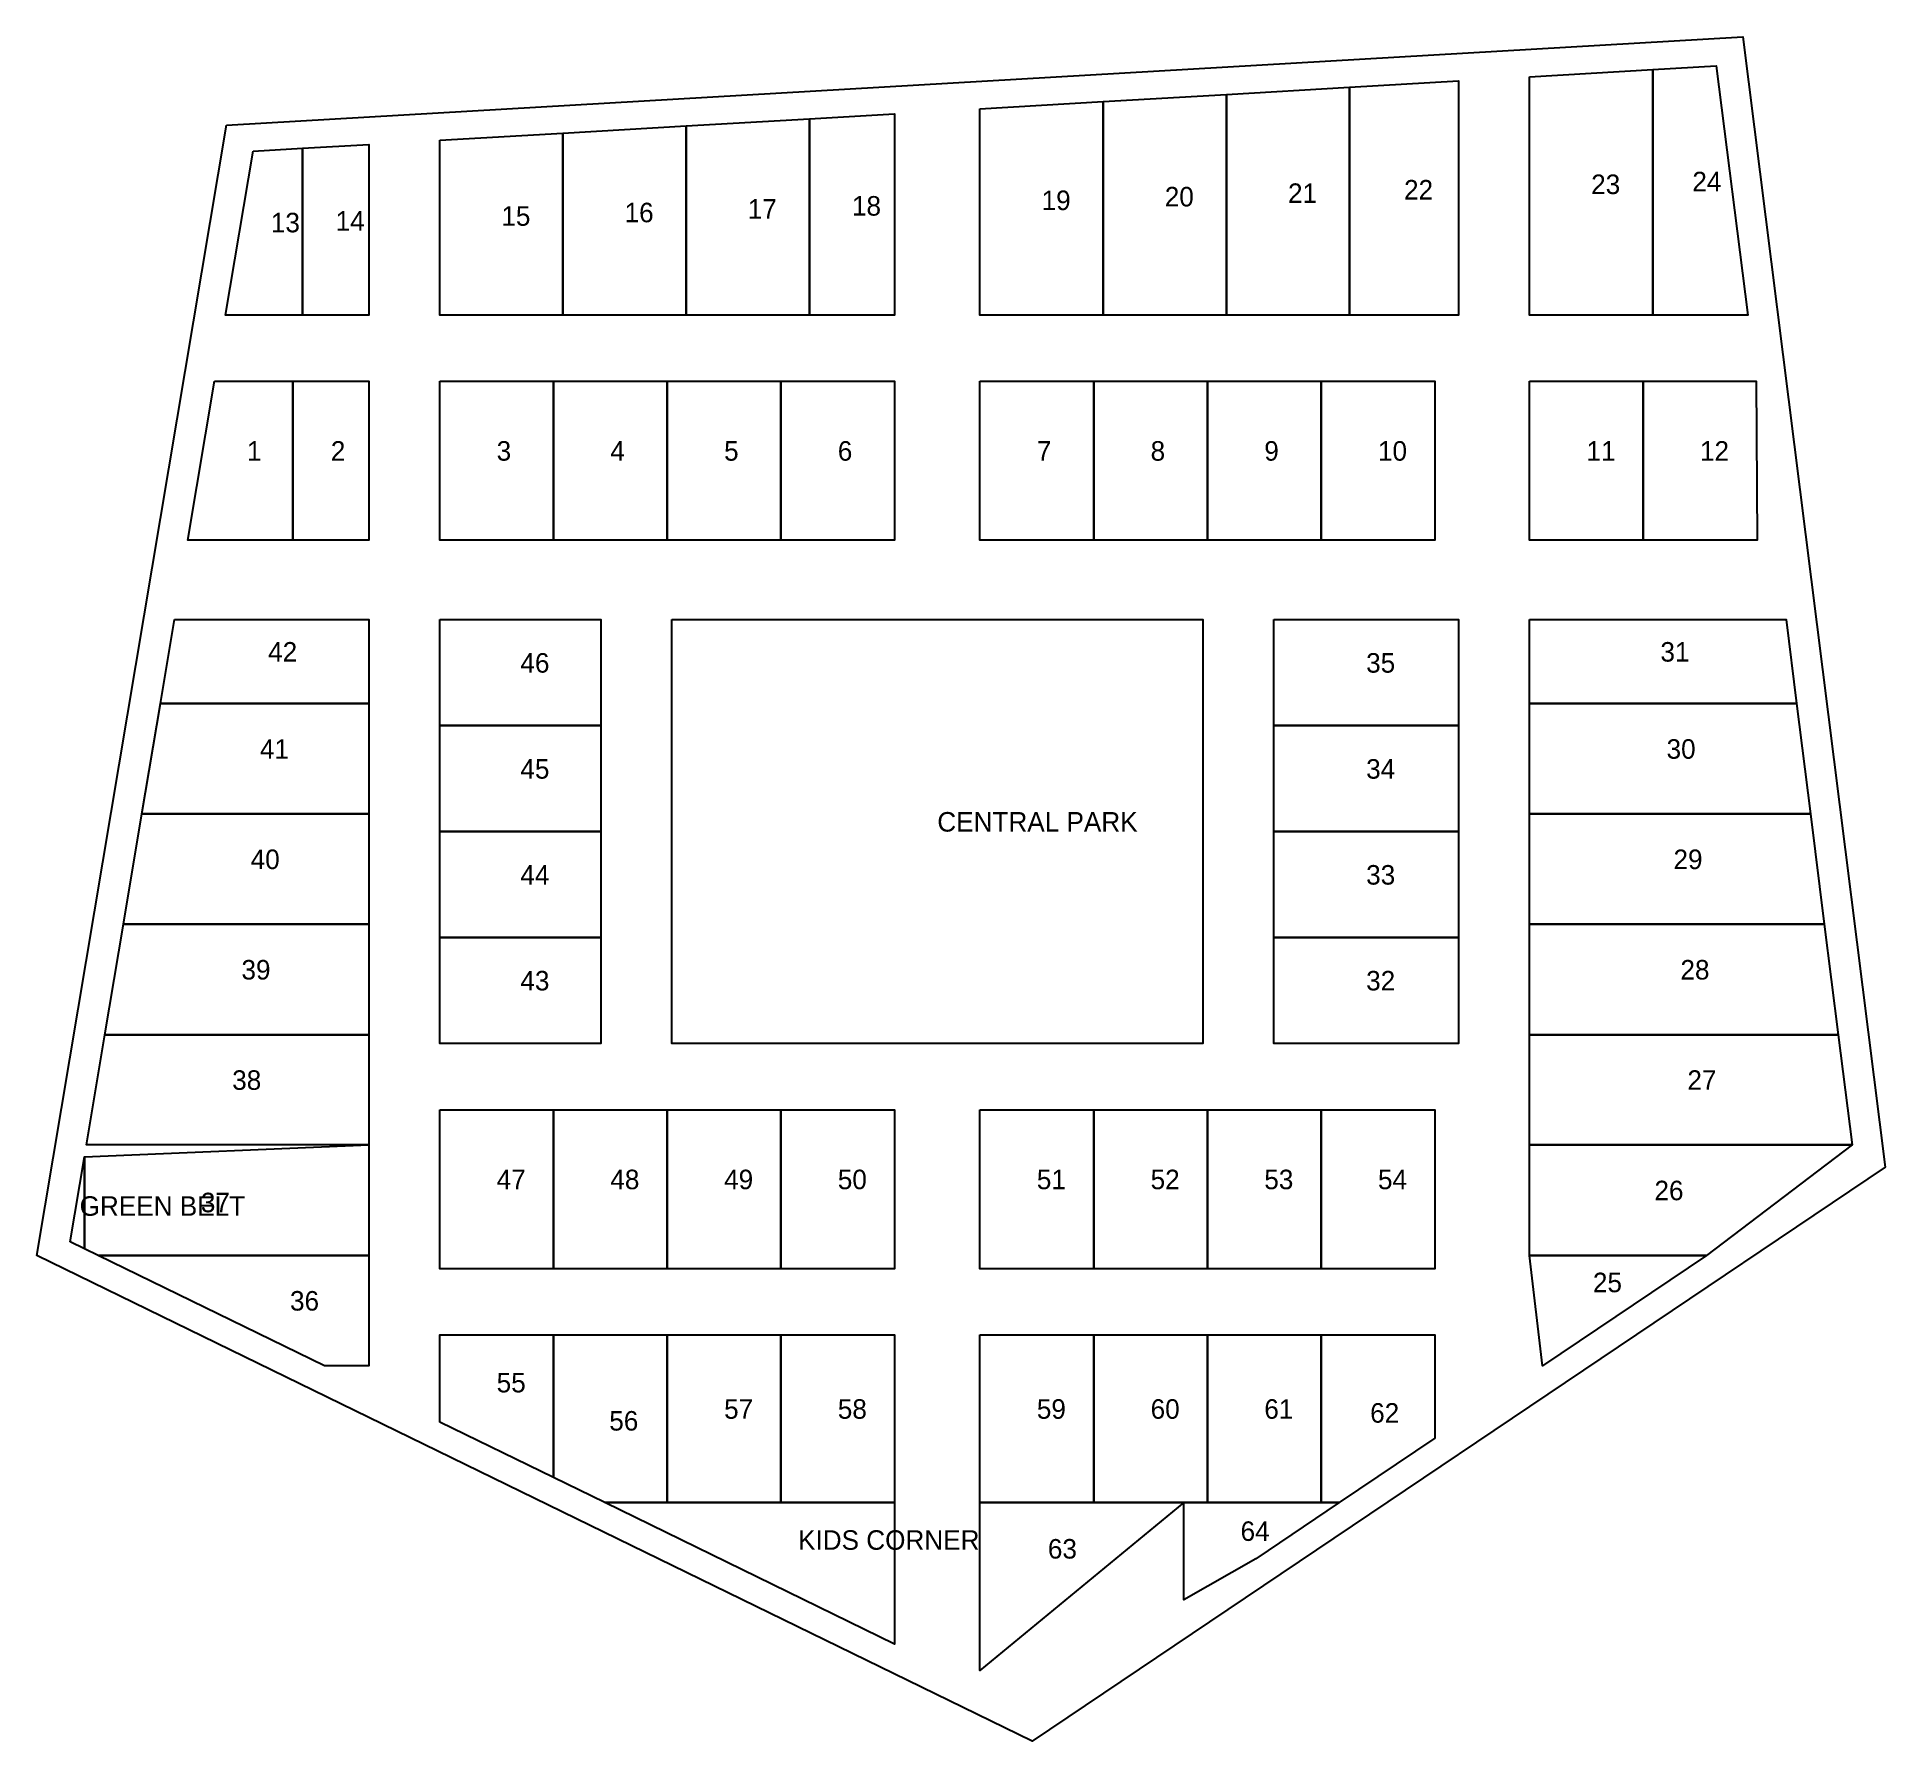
# Model space of a CAD drawing. Header units: metres. Extents: x 73.10418 to 73.10607, y 22.21865 to 22.2204.
import ezdxf

# ---------------------------------------------------------------- set-up
doc = ezdxf.new("R2010")
doc.units = ezdxf.units.M
for name, color, linetype in [('BOUNDARY', 7, 'Continuous'), ('GREEN', 7, 'Continuous'), ('PLOTS', 7, 'Continuous'), ('TEXT', 7, 'Continuous')]:
    doc.layers.add(name, color=color, linetype=linetype)

msp = doc.modelspace()

# ---------------------------------------------------------------- linework, layer by layer
at = {"layer": 'BOUNDARY'}
msp.add_lwpolyline([(73.1043722, 22.2203054), (73.1059248, 22.2203958), (73.1060704, 22.2192383), (73.105197, 22.2186504), (73.1041781, 22.2191478)], close=True, dxfattribs=at)
at = {"layer": 'GREEN'}
for points in [[(73.1048283, 22.219799), (73.1053717, 22.219799), (73.1053717, 22.2193649), (73.1048283, 22.2193649)], [(73.1042121, 22.2191618), (73.1042267, 22.2192487), (73.1042267, 22.2191547)], [(73.1047595, 22.2188946), (73.1050563, 22.2188946), (73.1050563, 22.2187497)]]:
    msp.add_lwpolyline(points, close=True, dxfattribs=at)
at = {"layer": 'PLOTS'}
for points in [[(73.1057065, 22.2203551), (73.1058326, 22.2203624), (73.1058326, 22.220111), (73.1057065, 22.220111)], [(73.1058326, 22.2203624), (73.1058976, 22.2203662), (73.1059298, 22.220111), (73.1058326, 22.220111)], [(73.1052698, 22.2203296), (73.105396, 22.220337), (73.105396, 22.220111), (73.1052698, 22.220111)], [(73.105396, 22.220337), (73.1055221, 22.2203443), (73.1055221, 22.220111), (73.105396, 22.220111)], [(73.1055221, 22.2203443), (73.1056337, 22.2203508), (73.1056337, 22.220111), (73.1055221, 22.220111)], [(73.104969, 22.2203121), (73.1050563, 22.2203172), (73.1050563, 22.220111), (73.104969, 22.220111)], [(73.1051437, 22.2203222), (73.1052698, 22.2203296), (73.1052698, 22.220111), (73.1051437, 22.220111)], [(73.1045906, 22.22029), (73.1047167, 22.2202974), (73.1047167, 22.220111), (73.1045906, 22.220111)], [(73.1047167, 22.2202974), (73.1048429, 22.2203047), (73.1048429, 22.220111), (73.1047167, 22.220111)], [(73.1048429, 22.2203047), (73.104969, 22.2203121), (73.104969, 22.220111), (73.1048429, 22.220111)], [(73.1043994, 22.2202789), (73.1044499, 22.2202818), (73.1044499, 22.220111), (73.1043713, 22.220111)], [(73.1044499, 22.2202818), (73.1045178, 22.2202858), (73.1045178, 22.220111), (73.1044499, 22.220111)], [(73.1043599, 22.2200431), (73.1044401, 22.2200431), (73.1044401, 22.2198804), (73.1043325, 22.2198804)], [(73.1044401, 22.2200431), (73.1045178, 22.2200431), (73.1045178, 22.2198804), (73.1044401, 22.2198804)], [(73.1045906, 22.2200431), (73.104707, 22.2200431), (73.104707, 22.2198804), (73.1045906, 22.2198804)], [(73.104707, 22.2200431), (73.1048234, 22.2200431), (73.1048234, 22.2198804), (73.104707, 22.2198804)], [(73.1048234, 22.2200431), (73.1049399, 22.2200431), (73.1049399, 22.2198804), (73.1048234, 22.2198804)], [(73.1049399, 22.2200431), (73.1050563, 22.2200431), (73.1050563, 22.2198804), (73.1049399, 22.2198804)], [(73.1051437, 22.2200431), (73.1052601, 22.2200431), (73.1052601, 22.2198804), (73.1051437, 22.2198804)], [(73.1052601, 22.2200431), (73.1053766, 22.2200431), (73.1053766, 22.2198804), (73.1052601, 22.2198804)], [(73.1053766, 22.2200431), (73.105493, 22.2200431), (73.105493, 22.2198804), (73.1053766, 22.2198804)], [(73.105493, 22.2200431), (73.1056094, 22.2200431), (73.1056094, 22.2198804), (73.105493, 22.2198804)], [(73.1057065, 22.2200431), (73.1058229, 22.2200431), (73.1058229, 22.2198804), (73.1057065, 22.2198804)], [(73.1058229, 22.2200431), (73.1059383, 22.2200431), (73.1059394, 22.2198804), (73.1058229, 22.2198804)], [(73.1043189, 22.219799), (73.1045178, 22.219799), (73.1045178, 22.219713), (73.1043045, 22.219713)], [(73.1045906, 22.219799), (73.1047555, 22.219799), (73.1047555, 22.2196904), (73.1045906, 22.2196904)], [(73.1054445, 22.219799), (73.1056337, 22.219799), (73.1056337, 22.2196904), (73.1054445, 22.2196904)], [(73.1057065, 22.219799), (73.105969, 22.219799), (73.1059797, 22.219713), (73.1057065, 22.219713)], [(73.1043045, 22.219713), (73.1045178, 22.219713), (73.1045178, 22.2196), (73.1042856, 22.2196)], [(73.1057065, 22.219713), (73.1059797, 22.219713), (73.105994, 22.2196), (73.1057065, 22.2196)], [(73.1045906, 22.2196904), (73.1047555, 22.2196904), (73.1047555, 22.2195819), (73.1045906, 22.2195819)], [(73.1054445, 22.2196904), (73.1056337, 22.2196904), (73.1056337, 22.2195819), (73.1054445, 22.2195819)], [(73.1042856, 22.2196), (73.1045178, 22.2196), (73.1045178, 22.219487), (73.1042666, 22.219487)], [(73.1057065, 22.2196), (73.105994, 22.2196), (73.1060082, 22.219487), (73.1057065, 22.219487)], [(73.1045906, 22.2195819), (73.1047555, 22.2195819), (73.1047555, 22.2194734), (73.1045906, 22.2194734)], [(73.1054445, 22.2195819), (73.1056337, 22.2195819), (73.1056337, 22.2194734), (73.1054445, 22.2194734)], [(73.1042666, 22.219487), (73.1045178, 22.219487), (73.1045178, 22.2193739), (73.1042476, 22.2193739)], [(73.1057065, 22.219487), (73.1060082, 22.219487), (73.1060224, 22.2193739), (73.1057065, 22.2193739)], [(73.1045906, 22.2194734), (73.1047555, 22.2194734), (73.1047555, 22.2193649), (73.1045906, 22.2193649)], [(73.1054445, 22.2194734), (73.1056337, 22.2194734), (73.1056337, 22.2193649), (73.1054445, 22.2193649)], [(73.1042476, 22.2193739), (73.1045178, 22.2193739), (73.1045178, 22.2192609), (73.1042287, 22.2192609)], [(73.1057065, 22.2193739), (73.1060224, 22.2193739), (73.1060366, 22.2192609), (73.1057065, 22.2192609)], [(73.1045906, 22.219297), (73.104707, 22.219297), (73.104707, 22.2191342), (73.1045906, 22.2191342)], [(73.104707, 22.219297), (73.1048234, 22.219297), (73.1048234, 22.2191342), (73.104707, 22.2191342)], [(73.1048234, 22.219297), (73.1049399, 22.219297), (73.1049399, 22.2191342), (73.1048234, 22.2191342)], [(73.1049399, 22.219297), (73.1050563, 22.219297), (73.1050563, 22.2191342), (73.1049399, 22.2191342)], [(73.1051437, 22.219297), (73.1052601, 22.219297), (73.1052601, 22.2191342), (73.1051437, 22.2191342)], [(73.1052601, 22.219297), (73.1053766, 22.219297), (73.1053766, 22.2191342), (73.1052601, 22.2191342)], [(73.1053766, 22.219297), (73.105493, 22.219297), (73.105493, 22.2191342), (73.1053766, 22.2191342)], [(73.105493, 22.219297), (73.1056094, 22.219297), (73.1056094, 22.2191342), (73.105493, 22.2191342)], [(73.1042267, 22.2191547), (73.1042267, 22.2192487), (73.1045178, 22.2192609), (73.1045178, 22.2191478), (73.1042407, 22.2191478)], [(73.1057065, 22.2192609), (73.1060366, 22.2192609), (73.1058876, 22.2191478), (73.1057065, 22.2191478)], [(73.1042407, 22.2191478), (73.1045178, 22.2191478), (73.1045178, 22.2190348), (73.1044724, 22.2190348)], [(73.1057065, 22.2191478), (73.1058876, 22.2191478), (73.1057197, 22.2190348)], [(73.1045906, 22.2189771), (73.1045906, 22.2190664), (73.104707, 22.2190664), (73.104707, 22.2189202)], [(73.104707, 22.2189202), (73.104707, 22.2190664), (73.1048234, 22.2190664), (73.1048234, 22.2188946), (73.1047595, 22.2188946)], [(73.1048234, 22.2190664), (73.1049399, 22.2190664), (73.1049399, 22.2188946), (73.1048234, 22.2188946)], [(73.1049399, 22.2190664), (73.1050563, 22.2190664), (73.1050563, 22.2188946), (73.1049399, 22.2188946)], [(73.1051437, 22.2190664), (73.1052601, 22.2190664), (73.1052601, 22.2188946), (73.1051437, 22.2188946)], [(73.1052601, 22.2190664), (73.1053766, 22.2190664), (73.1053766, 22.2188946), (73.1052601, 22.2188946)], [(73.1053766, 22.2190664), (73.105493, 22.2190664), (73.105493, 22.2188946), (73.1053766, 22.2188946)], [(73.105493, 22.2190664), (73.1056094, 22.2190664), (73.1056094, 22.2189605), (73.1055114, 22.2188946), (73.105493, 22.2188946)], [(73.1051437, 22.2188946), (73.1053523, 22.2188946), (73.1051437, 22.2187228)], [(73.1053523, 22.2188946), (73.1055114, 22.2188946), (73.1054261, 22.2188372), (73.1053523, 22.2187951)]]:
    msp.add_lwpolyline(points, close=True, dxfattribs=at)

# ---------------------------------------------------------------- texts
at = {"layer": 'TEXT'}
for s, p in [('24', (73.1058731, 22.2202377)), ('19', (73.1052068, 22.2202185)), ('20', (73.1053329, 22.2202222)), ('21', (73.1054591, 22.2202258)), ('22', (73.1055779, 22.2202293)), ('23', (73.1057695, 22.2202349)), ('15', (73.1046536, 22.2202024)), ('16', (73.1047798, 22.220206)), ('17', (73.1049059, 22.2202097)), ('18', (73.1050126, 22.2202128)), ('13', (73.1044176, 22.2201957)), ('14', (73.1044839, 22.2201974)), ('1', (73.1043931, 22.2199618)), ('2', (73.104479, 22.2199618)), ('3', (73.1046488, 22.2199618)), ('4', (73.1047652, 22.2199618)), ('5', (73.1048817, 22.2199618)), ('6', (73.1049981, 22.2199618)), ('7', (73.1052019, 22.2199618)), ('8', (73.1053184, 22.2199618)), ('9', (73.1054348, 22.2199618)), ('10', (73.1055512, 22.2199618)), ('11', (73.1057647, 22.2199618)), ('12', (73.1058809, 22.2199618)), ('42', (73.1044148, 22.219756)), ('31', (73.1058404, 22.219756)), ('46', (73.1046731, 22.2197447)), ('35', (73.1055391, 22.2197447)), ('41', (73.1044064, 22.2196565)), ('30', (73.1058467, 22.2196565)), ('45', (73.1046731, 22.2196361)), ('34', (73.1055391, 22.2196361)), ('CENTRAL PARK', (73.1051, 22.2195819)), ('40', (73.1043969, 22.2195435)), ('29', (73.1058538, 22.2195435)), ('44', (73.1046731, 22.2195276)), ('33', (73.1055391, 22.2195276)), ('39', (73.1043875, 22.2194304)), ('28', (73.1058609, 22.2194304)), ('43', (73.1046731, 22.2194192)), ('32', (73.1055391, 22.2194192)), ('38', (73.104378, 22.2193174)), ('27', (73.105868, 22.2193174)), ('47', (73.1046488, 22.2192156)), ('48', (73.1047652, 22.2192156)), ('49', (73.1048817, 22.2192156)), ('50', (73.1049981, 22.2192156)), ('51', (73.1052019, 22.2192156)), ('52', (73.1053184, 22.2192156)), ('53', (73.1054348, 22.2192156)), ('54', (73.1055512, 22.2192156)), ('26', (73.1058343, 22.2192043)), ('GREEN BELT', (73.1042218, 22.2191884)), ('37', (73.1043459, 22.219192)), ('25', (73.1057713, 22.2191101)), ('36', (73.1044372, 22.2190913)), ('55', (73.1046488, 22.2190075)), ('57', (73.1048817, 22.2189805)), ('58', (73.1049981, 22.2189805)), ('59', (73.1052019, 22.2189805)), ('60', (73.1053184, 22.2189805)), ('61', (73.1054348, 22.2189805)), ('62', (73.1055432, 22.2189765)), ('56', (73.1047641, 22.2189684)), ('KIDS CORNER', (73.1049574, 22.2188463)), ('63', (73.1052132, 22.2188373)), ('64', (73.1054105, 22.2188554))]:
    msp.add_text(s, height=0.00002, dxfattribs=at).set_placement(p)

doc.saveas('drawing.dxf')
